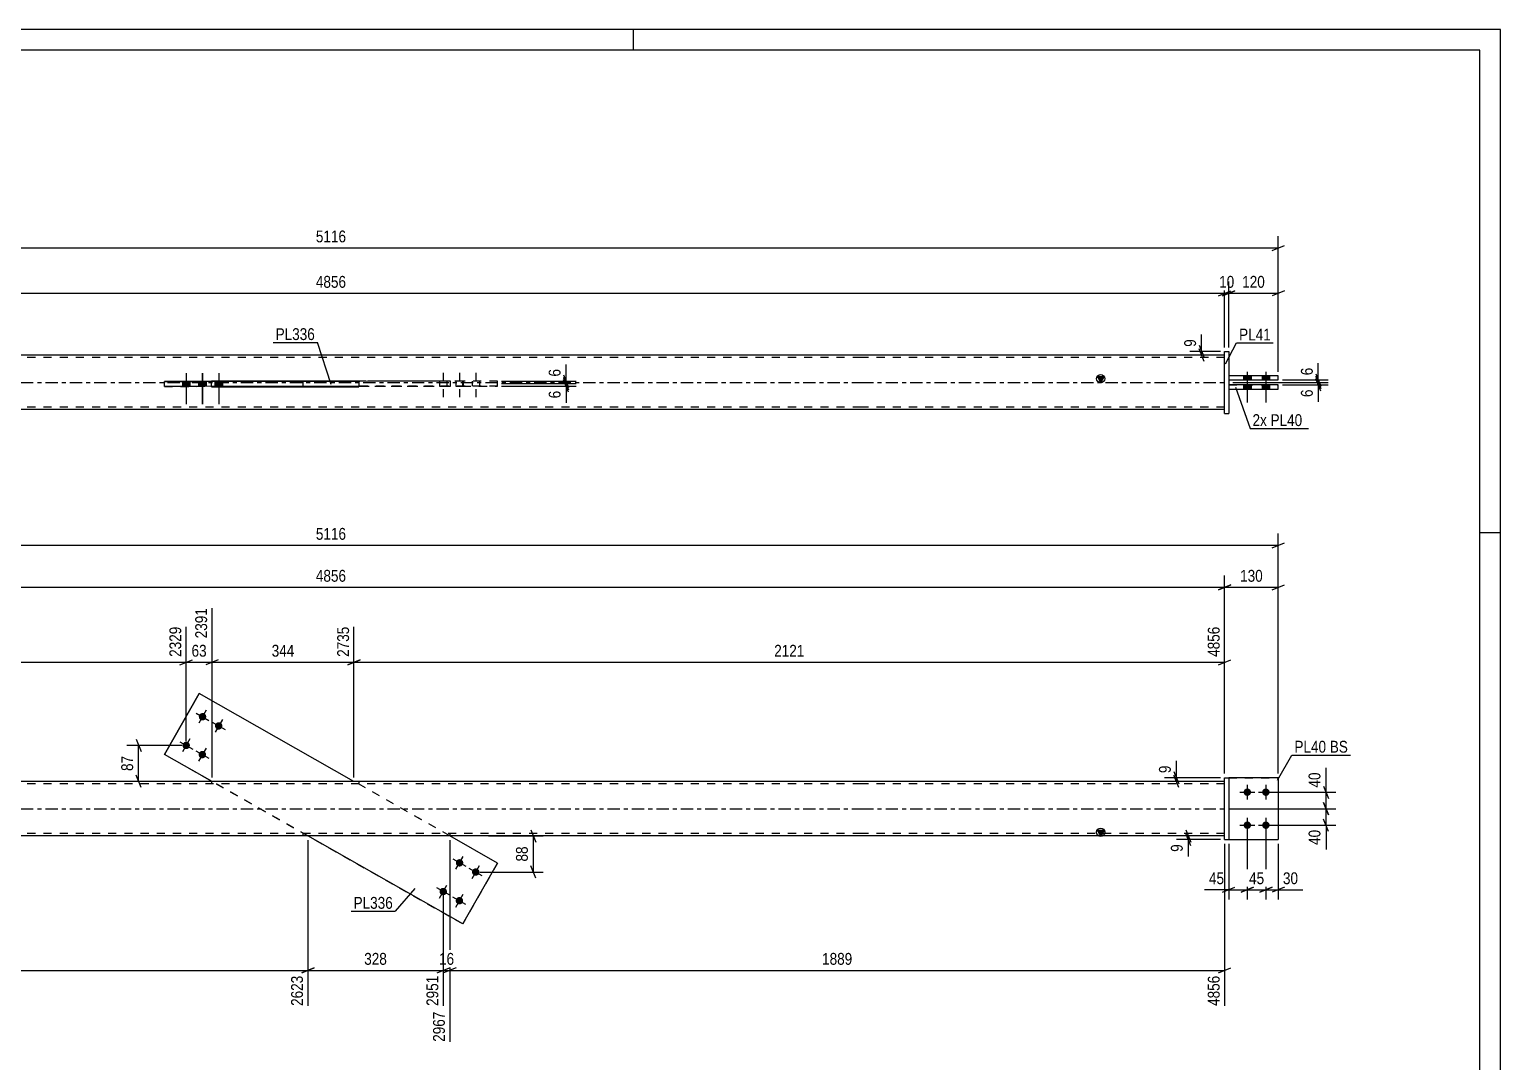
# Model space of a CAD drawing. Header units: millimetres. Extents: x 0 to 594, y 0 to 420.
# Drawn here: x 237.7 to 594, y 169.9 to 420 of the extents above; entities that cross this region are included whole.
import ezdxf

# ---------------------------------------------------------------- set-up
doc = ezdxf.new("R2010")
doc.units = ezdxf.units.MM
doc.linetypes.add('DXK_LINE_DOT2', pattern=[3.9198, 1.9599, -1.9599])
doc.linetypes.add('DXK_LINE_DOT3', pattern=[5.9187, 2.979, -0.9799, 0.9799, -0.9799])
doc.styles.add('Arial Narrow', font='ARIALN.TTF', dxfattribs={"height": 0.2})

# ---------------------------------------------------------------- blocks, each defined once
blk = doc.blocks.new('Unknown-581559479-1128')
at = {"color": 5, "linetype": 'Continuous'}
for p, q in [((594, 420), (0, 420)), ((384, 415), (384, 420)), ((594, 0), (594, 420)), ((589, 415), (5, 415)), ((589, 5), (589, 415)), ((594, 298), (589, 298))]:
    blk.add_line(p, q, dxfattribs=at)
blk = doc.blocks.new('Part-581559479-1918 - 1907')
at = {"color": 2, "linetype": 'Continuous'}
for p, q in [((278.81, 259.08), (270.4, 244.3)), ((270.4, 244.3), (278.81, 259.08)), ((278.81, 259.08), (278.81, 259.08)), ((316.31, 237.74), (278.81, 259.08)), ((316.31, 237.74), (278.81, 259.08)), ((281.93, 237.74), (270.4, 244.3)), ((342.66, 203.2), (305.13, 224.54)), ((351.06, 217.97), (339.51, 224.54)), ((351.06, 217.98), (339.52, 224.54)), ((342.66, 203.2), (351.06, 217.97)), ((351.06, 217.97), (351.06, 217.98)), ((351.06, 217.98), (351.06, 217.97))]:
    blk.add_line(p, q, dxfattribs=at)
at = {"color": 7, "linetype": 'DXK_LINE_DOT2'}
for p, q in [((270.4, 244.3), (270.4, 244.3)), ((342.66, 203.2), (270.4, 244.3)), ((305.13, 224.54), (281.93, 237.74)), ((339.51, 224.54), (316.31, 237.74)), ((339.52, 224.54), (316.31, 237.74)), ((351.06, 217.97), (342.66, 203.2)), ((342.66, 203.2), (342.66, 203.2))]:
    blk.add_line(p, q, dxfattribs=at)
blk = doc.blocks.new('Bolt-581559479-1910 - 1907')
at = {"linetype": 'Continuous'}
for points in [[(341.89, 218.92), (342.07, 218.9), (342.25, 218.84), (342.41, 218.75), (342.55, 218.62), (342.67, 218.47), (342.74, 218.3), (342.78, 218.11), (342.78, 217.92), (342.74, 217.74), (342.67, 217.57), (342.55, 217.42), (342.41, 217.29), (342.25, 217.2), (342.07, 217.14), (341.89, 217.12), (341.7, 217.14), (341.52, 217.2), (341.36, 217.29), (341.22, 217.42), (341.11, 217.57), (341.03, 217.74), (340.99, 217.92), (340.99, 218.11), (341.03, 218.3), (341.11, 218.47), (341.22, 218.62), (341.36, 218.75), (341.52, 218.84), (341.7, 218.9)], [(345.8, 216.69), (345.98, 216.67), (346.16, 216.61), (346.33, 216.52), (346.47, 216.39), (346.58, 216.24), (346.65, 216.07), (346.69, 215.89), (346.69, 215.7), (346.65, 215.51), (346.58, 215.34), (346.47, 215.19), (346.33, 215.06), (346.16, 214.97), (345.98, 214.91), (345.8, 214.89), (345.61, 214.91), (345.43, 214.97), (345.27, 215.06), (345.13, 215.19), (345.02, 215.34), (344.94, 215.51), (344.9, 215.7), (344.9, 215.89), (344.94, 216.07), (345.02, 216.24), (345.13, 216.39), (345.27, 216.52), (345.43, 216.61), (345.61, 216.67)], [(337.93, 211.96), (338.12, 211.94), (338.3, 211.89), (338.46, 211.79), (338.6, 211.67), (338.71, 211.51), (338.79, 211.34), (338.83, 211.16), (338.83, 210.97), (338.79, 210.79), (338.71, 210.61), (338.6, 210.46), (338.46, 210.34), (338.3, 210.24), (338.12, 210.18), (337.93, 210.16), (337.74, 210.18), (337.56, 210.24), (337.4, 210.34), (337.26, 210.46), (337.15, 210.61), (337.07, 210.79), (337.04, 210.97), (337.04, 211.16), (337.07, 211.34), (337.15, 211.51), (337.26, 211.67), (337.4, 211.79), (337.56, 211.89), (337.74, 211.94)], [(341.84, 209.74), (342.03, 209.72), (342.21, 209.66), (342.37, 209.57), (342.51, 209.44), (342.62, 209.29), (342.7, 209.12), (342.74, 208.93), (342.74, 208.74), (342.7, 208.56), (342.62, 208.39), (342.51, 208.24), (342.37, 208.11), (342.21, 208.02), (342.03, 207.96), (341.84, 207.94), (341.65, 207.96), (341.48, 208.02), (341.31, 208.11), (341.17, 208.24), (341.06, 208.39), (340.99, 208.56), (340.95, 208.74), (340.95, 208.93), (340.99, 209.12), (341.06, 209.29), (341.17, 209.44), (341.31, 209.57), (341.48, 209.66), (341.65, 209.72)]]:
    blk.add_hatch(color=1, dxfattribs=at).paths.add_polyline_path(points)
at = {"color": 1, "linetype": 'Continuous'}
for p, q in [((343.45, 217.13), (340.32, 218.91)), ((341, 216.45), (342.78, 219.58)), ((344.91, 214.23), (346.69, 217.36)), ((347.36, 214.9), (344.23, 216.68)), ((339.49, 210.18), (336.37, 211.96)), ((337.04, 209.5), (338.82, 212.63)), ((340.95, 207.28), (342.73, 210.4)), ((343.41, 207.95), (340.28, 209.73))]:
    blk.add_line(p, q, dxfattribs=at)
blk = doc.blocks.new('Bolt-581559479-1911 - 1907')
at = {"linetype": 'Continuous'}
for points in [[(279.63, 254.33), (279.81, 254.31), (279.99, 254.26), (280.16, 254.16), (280.3, 254.04), (280.41, 253.88), (280.48, 253.71), (280.52, 253.53), (280.52, 253.34), (280.48, 253.16), (280.41, 252.98), (280.3, 252.83), (280.16, 252.71), (279.99, 252.61), (279.81, 252.55), (279.63, 252.53), (279.44, 252.55), (279.26, 252.61), (279.1, 252.71), (278.96, 252.83), (278.85, 252.98), (278.77, 253.16), (278.73, 253.34), (278.73, 253.53), (278.77, 253.71), (278.85, 253.88), (278.96, 254.04), (279.1, 254.16), (279.26, 254.26), (279.44, 254.31)], [(283.54, 252.11), (283.73, 252.09), (283.9, 252.03), (284.07, 251.94), (284.21, 251.81), (284.32, 251.66), (284.39, 251.49), (284.43, 251.3), (284.43, 251.11), (284.39, 250.93), (284.32, 250.76), (284.21, 250.61), (284.07, 250.48), (283.9, 250.39), (283.73, 250.33), (283.54, 250.31), (283.35, 250.33), (283.17, 250.39), (283.01, 250.48), (282.87, 250.61), (282.76, 250.76), (282.68, 250.93), (282.64, 251.11), (282.64, 251.3), (282.68, 251.49), (282.76, 251.66), (282.87, 251.81), (283.01, 251.94), (283.17, 252.03), (283.35, 252.09)], [(275.67, 247.38), (275.86, 247.36), (276.04, 247.3), (276.2, 247.21), (276.34, 247.08), (276.45, 246.93), (276.53, 246.76), (276.57, 246.57), (276.57, 246.39), (276.53, 246.2), (276.45, 246.03), (276.34, 245.88), (276.2, 245.75), (276.04, 245.66), (275.86, 245.6), (275.67, 245.58), (275.48, 245.6), (275.31, 245.66), (275.14, 245.75), (275, 245.88), (274.89, 246.03), (274.82, 246.2), (274.78, 246.39), (274.78, 246.57), (274.82, 246.76), (274.89, 246.93), (275, 247.08), (275.14, 247.21), (275.31, 247.3), (275.48, 247.36)], [(279.58, 245.16), (279.77, 245.14), (279.95, 245.08), (280.11, 244.98), (280.25, 244.86), (280.36, 244.71), (280.44, 244.53), (280.48, 244.35), (280.48, 244.16), (280.44, 243.98), (280.36, 243.81), (280.25, 243.65), (280.11, 243.53), (279.95, 243.43), (279.77, 243.37), (279.58, 243.36), (279.4, 243.37), (279.22, 243.43), (279.05, 243.53), (278.91, 243.65), (278.8, 243.81), (278.73, 243.98), (278.69, 244.16), (278.69, 244.35), (278.73, 244.53), (278.8, 244.71), (278.91, 244.86), (279.05, 244.98), (279.22, 245.08), (279.4, 245.14)]]:
    blk.add_hatch(color=1, dxfattribs=at).paths.add_polyline_path(points)
at = {"color": 1, "linetype": 'Continuous'}
for p, q in [((278.06, 254.33), (281.19, 252.55)), ((280.52, 255), (278.74, 251.87)), ((281.97, 252.1), (285.1, 250.32)), ((284.43, 252.77), (282.65, 249.65)), ((274.11, 247.37), (277.24, 245.59)), ((276.56, 248.05), (274.78, 244.92)), ((278.02, 245.15), (281.15, 243.37)), ((280.47, 245.82), (278.69, 242.69))]:
    blk.add_line(p, q, dxfattribs=at)
blk = doc.blocks.new('Bolt-581559479-1913 - 1907')
at = {"linetype": 'Continuous'}
for points in [[(532.66, 236.04), (532.85, 236.02), (533.03, 235.97), (533.19, 235.87), (533.33, 235.75), (533.44, 235.59), (533.52, 235.42), (533.56, 235.24), (533.56, 235.05), (533.52, 234.87), (533.44, 234.69), (533.33, 234.54), (533.19, 234.42), (533.03, 234.32), (532.85, 234.26), (532.66, 234.24), (532.48, 234.26), (532.3, 234.32), (532.14, 234.42), (532, 234.54), (531.89, 234.69), (531.81, 234.87), (531.77, 235.05), (531.77, 235.24), (531.81, 235.42), (531.89, 235.59), (532, 235.75), (532.14, 235.87), (532.3, 235.97), (532.48, 236.02)], [(537.16, 236.04), (537.35, 236.02), (537.53, 235.97), (537.69, 235.87), (537.83, 235.75), (537.94, 235.59), (538.02, 235.42), (538.06, 235.24), (538.06, 235.05), (538.02, 234.87), (537.94, 234.69), (537.83, 234.54), (537.69, 234.42), (537.53, 234.32), (537.35, 234.26), (537.16, 234.24), (536.98, 234.26), (536.8, 234.32), (536.64, 234.42), (536.5, 234.54), (536.39, 234.69), (536.31, 234.87), (536.27, 235.05), (536.27, 235.24), (536.31, 235.42), (536.39, 235.59), (536.5, 235.75), (536.64, 235.87), (536.8, 235.97), (536.98, 236.02)], [(532.66, 228.04), (532.85, 228.02), (533.03, 227.97), (533.19, 227.87), (533.33, 227.75), (533.44, 227.59), (533.52, 227.42), (533.56, 227.24), (533.56, 227.05), (533.52, 226.87), (533.44, 226.69), (533.33, 226.54), (533.19, 226.42), (533.03, 226.32), (532.85, 226.26), (532.66, 226.24), (532.48, 226.26), (532.3, 226.32), (532.14, 226.42), (532, 226.54), (531.89, 226.69), (531.81, 226.87), (531.77, 227.05), (531.77, 227.24), (531.81, 227.42), (531.89, 227.59), (532, 227.75), (532.14, 227.87), (532.3, 227.97), (532.48, 228.02)], [(537.16, 228.04), (537.35, 228.02), (537.53, 227.97), (537.69, 227.87), (537.83, 227.75), (537.94, 227.59), (538.02, 227.42), (538.06, 227.24), (538.06, 227.05), (538.02, 226.87), (537.94, 226.69), (537.83, 226.54), (537.69, 226.42), (537.53, 226.32), (537.35, 226.26), (537.16, 226.24), (536.98, 226.26), (536.8, 226.32), (536.64, 226.42), (536.5, 226.54), (536.39, 226.69), (536.31, 226.87), (536.27, 227.05), (536.27, 227.24), (536.31, 227.42), (536.39, 227.59), (536.5, 227.75), (536.64, 227.87), (536.8, 227.97), (536.98, 228.02)]]:
    blk.add_hatch(color=1, dxfattribs=at).paths.add_polyline_path(points)
at = {"color": 1, "linetype": 'Continuous'}
for p, q in [((532.66, 236.94), (532.66, 233.34)), ((537.16, 236.94), (537.16, 233.34)), ((530.86, 235.14), (534.46, 235.14)), ((535.36, 235.14), (538.96, 235.14)), ((532.66, 228.94), (532.66, 225.34)), ((537.16, 228.94), (537.16, 225.34)), ((530.86, 227.14), (534.46, 227.14)), ((535.36, 227.14), (538.96, 227.14))]:
    blk.add_line(p, q, dxfattribs=at)
blk = doc.blocks.new('Part-581559479-1943 - 1907')
at = {"linetype": 'Continuous'}
blk.add_hatch(color=2, dxfattribs=at).paths.add_polyline_path([(497.16, 224.54), (496.36, 225.94), (497.96, 225.94)])
at = {"color": 2, "linetype": 'Continuous'}
for p, q in [((439.06, 237.74), (182.4, 237.74)), ((527.16, 237.74), (439.16, 237.74)), ((439.06, 224.54), (182.4, 224.54)), ((527.16, 224.54), (439.16, 224.54)), ((497.16, 224.54), (496.36, 225.94)), ((496.36, 225.94), (497.96, 225.94)), ((497.96, 225.94), (497.16, 224.54))]:
    blk.add_line(p, q, dxfattribs=at)
at = {"color": 7, "linetype": 'DXK_LINE_DOT2'}
for p, q in [((439.06, 237.14), (182.4, 237.14)), ((281.83, 237.74), (281.83, 237.14)), ((317.47, 237.74), (317.47, 237.14)), ((527.16, 237.14), (439.16, 237.14)), ((527.16, 224.54), (527.16, 237.74)), ((439.06, 225.14), (182.4, 225.14)), ((303.98, 224.54), (303.98, 225.14)), ((339.62, 224.54), (339.62, 225.14)), ((527.16, 225.14), (439.16, 225.14))]:
    blk.add_line(p, q, dxfattribs=at)
at = {"color": 7, "linetype": 'DXK_LINE_DOT3'}
for p, q in [((182.4, 231.14), (439.06, 231.14)), ((439.16, 231.14), (527.16, 231.14))]:
    blk.add_line(p, q, dxfattribs=at)
at = {"color": 2, "linetype": 'Continuous'}
blk.add_circle((497.16, 225.44), 1, dxfattribs=at)
blk = doc.blocks.new('Part-581559479-1948 - 1907')
at = {"color": 2, "linetype": 'Continuous'}
for p, q in [((540.16, 238.64), (528.16, 238.64)), ((540.16, 238.64), (540.16, 238.64)), ((540.16, 238.64), (540.16, 223.64)), ((528.16, 223.64), (540.16, 223.64))]:
    blk.add_line(p, q, dxfattribs=at)
at = {"color": 7, "linetype": 'DXK_LINE_DOT2'}
for p, q in [((528.16, 238.64), (540.16, 238.64)), ((528.16, 238.64), (528.16, 238.64)), ((528.16, 238.64), (528.16, 223.64)), ((528.16, 223.64), (540.16, 223.64))]:
    blk.add_line(p, q, dxfattribs=at)
blk = doc.blocks.new('Part-581559479-1953 - 1907')
at = {"color": 7, "linetype": 'DXK_LINE_DOT2'}
for p, q in [((528.16, 238.64), (540.16, 238.64)), ((540.16, 238.64), (528.16, 238.64)), ((528.16, 238.64), (528.16, 238.64)), ((528.16, 238.64), (528.16, 223.64)), ((540.16, 238.64), (540.16, 238.64)), ((540.16, 238.64), (540.16, 223.64)), ((528.16, 223.64), (540.16, 223.64)), ((528.16, 223.64), (540.16, 223.64))]:
    blk.add_line(p, q, dxfattribs=at)
blk = doc.blocks.new('Part-581559479-1954 - 1907')
at = {"color": 2, "linetype": 'Continuous'}
for p, q in [((527.16, 238.64), (528.16, 238.64)), ((527.16, 223.64), (527.16, 238.64)), ((528.16, 238.64), (528.16, 223.64)), ((527.16, 223.64), (527.16, 223.64)), ((527.16, 223.64), (528.16, 223.64))]:
    blk.add_line(p, q, dxfattribs=at)
at = {"color": 7, "linetype": 'DXK_LINE_DOT2'}
for p, q in [((527.16, 238.64), (528.16, 238.64)), ((527.16, 223.64), (528.16, 223.64))]:
    blk.add_line(p, q, dxfattribs=at)
blk = doc.blocks.new('Part-581559479-2354 - 2348')
at = {"color": 2, "linetype": 'Continuous'}
for p, q in [((317.47, 334.75), (270.4, 334.69)), ((270.4, 333.49), (270.4, 334.69)), ((270.4, 334.69), (278.81, 334.66)), ((278.81, 333.46), (270.4, 333.49)), ((317.47, 334.71), (278.81, 334.66)), ((278.81, 333.46), (278.81, 334.66)), ((317.47, 333.51), (278.81, 333.46))]:
    blk.add_line(p, q, dxfattribs=at)
at = {"color": 7, "linetype": 'DXK_LINE_DOT2'}
for p, q in [((270.4, 333.49), (342.66, 333.58)), ((342.66, 334.78), (317.47, 334.75)), ((351.06, 334.75), (317.47, 334.71)), ((351.06, 333.55), (317.47, 333.51)), ((342.66, 333.58), (342.66, 334.78)), ((351.06, 334.75), (342.66, 334.78)), ((342.66, 333.58), (351.06, 333.55)), ((351.06, 333.55), (351.06, 334.75))]:
    blk.add_line(p, q, dxfattribs=at)
blk = doc.blocks.new('Bolt-581559479-2356 - 2348')
at = {"linetype": 'Continuous'}
for points in [[(533.56, 336.05), (531.76, 336.05), (531.76, 335.05), (533.56, 335.05)], [(533.56, 336.05), (531.76, 336.05), (531.76, 335.05), (533.56, 335.05)], [(538.06, 336.05), (536.26, 336.05), (536.26, 335.05), (538.06, 335.05)], [(538.06, 336.05), (536.26, 336.05), (536.26, 335.05), (538.06, 335.05)], [(533.56, 333.85), (531.76, 333.85), (531.76, 332.85), (533.56, 332.85)], [(533.56, 333.85), (531.76, 333.85), (531.76, 332.85), (533.56, 332.85)], [(538.06, 333.85), (536.26, 333.85), (536.26, 332.85), (538.06, 332.85)], [(538.06, 333.85), (536.26, 333.85), (536.26, 332.85), (538.06, 332.85)]]:
    blk.add_hatch(color=1, dxfattribs=at).paths.add_polyline_path(points)
at = {"color": 1, "linetype": 'Continuous'}
for p, q in [((531.76, 336.05), (531.76, 335.05)), ((531.76, 336.05), (531.76, 335.05)), ((532.66, 337.05), (532.66, 329.55)), ((532.66, 337.05), (532.66, 329.55)), ((533.56, 336.05), (533.56, 335.05)), ((533.56, 336.05), (533.56, 335.05)), ((536.26, 336.05), (536.26, 335.05)), ((536.26, 336.05), (536.26, 335.05)), ((537.16, 337.05), (537.16, 329.55)), ((537.16, 337.05), (537.16, 329.55)), ((538.06, 336.05), (538.06, 335.05)), ((538.06, 336.05), (538.06, 335.05)), ((531.76, 333.85), (531.76, 332.85)), ((531.76, 333.85), (531.76, 332.85)), ((533.56, 333.85), (533.56, 332.85)), ((533.56, 333.85), (533.56, 332.85)), ((536.26, 333.85), (536.26, 332.85)), ((536.26, 333.85), (536.26, 332.85)), ((538.06, 333.85), (538.06, 332.85)), ((538.06, 333.85), (538.06, 332.85))]:
    blk.add_line(p, q, dxfattribs=at)
blk = doc.blocks.new('Part-581559479-2372 - 2348')
at = {"color": 2, "linetype": 'Continuous'}
for p, q in [((527.16, 341.95), (527.16, 341.95)), ((527.16, 326.95), (527.16, 341.95)), ((527.16, 341.95), (528.16, 341.95)), ((528.16, 341.95), (528.16, 341.95)), ((528.16, 341.95), (528.16, 326.95)), ((527.16, 326.95), (528.16, 326.95)), ((527.16, 326.95), (527.16, 326.95)), ((528.16, 326.95), (528.16, 326.95))]:
    blk.add_line(p, q, dxfattribs=at)
at = {"color": 7, "linetype": 'DXK_LINE_DOT2'}
for p, q in [((527.16, 341.95), (528.16, 341.95)), ((527.16, 326.95), (528.16, 326.95)), ((528.16, 326.95), (528.16, 326.95))]:
    blk.add_line(p, q, dxfattribs=at)
blk = doc.blocks.new('Part-581559479-2377 - 2348')
at = {"color": 2, "linetype": 'Continuous'}
for p, q in [((540.16, 336.05), (528.16, 336.05)), ((528.16, 336.05), (528.16, 335.05)), ((528.16, 335.05), (540.16, 335.05)), ((540.16, 335.05), (540.16, 336.05))]:
    blk.add_line(p, q, dxfattribs=at)
at = {"color": 7, "linetype": 'DXK_LINE_DOT2'}
for p, q in [((540.16, 336.05), (528.16, 336.05)), ((528.16, 335.05), (540.16, 335.05))]:
    blk.add_line(p, q, dxfattribs=at)
blk = doc.blocks.new('Part-581559479-2382 - 2348')
at = {"color": 2, "linetype": 'Continuous'}
for p, q in [((540.16, 333.85), (528.16, 333.85)), ((528.16, 333.85), (528.16, 332.85)), ((528.16, 332.85), (540.16, 332.85)), ((540.16, 332.85), (540.16, 333.85))]:
    blk.add_line(p, q, dxfattribs=at)
at = {"color": 7, "linetype": 'DXK_LINE_DOT2'}
for p, q in [((528.16, 333.85), (540.16, 333.85)), ((528.16, 332.85), (540.16, 332.85))]:
    blk.add_line(p, q, dxfattribs=at)
blk = doc.blocks.new('Part-581559479-2387 - 2348')
at = {"linetype": 'Continuous'}
blk.add_hatch(color=2, dxfattribs=at).paths.add_polyline_path([(497.16, 334.45), (496.36, 335.85), (497.96, 335.85)])
at = {"color": 2, "linetype": 'Continuous'}
for p, q in [((439.06, 341.05), (182.4, 341.05)), ((527.16, 341.05), (439.16, 341.05)), ((497.16, 334.45), (496.36, 335.85)), ((496.36, 335.85), (497.96, 335.85)), ((497.96, 335.85), (497.16, 334.45)), ((281.83, 334.8), (317.47, 334.8)), ((281.83, 334.66), (281.83, 334.8)), ((281.83, 333.4), (281.83, 333.46)), ((281.83, 333.41), (317.47, 333.41)), ((317.47, 333.4), (281.83, 333.4)), ((303.98, 334.69), (303.98, 334.8)), ((303.98, 333.43), (303.98, 333.49)), ((317.47, 333.43), (303.98, 333.43)), ((317.47, 333.43), (303.98, 333.43)), ((317.47, 334.8), (317.47, 333.4)), ((439.06, 327.85), (182.4, 327.85)), ((527.16, 327.85), (439.16, 327.85))]:
    blk.add_line(p, q, dxfattribs=at)
at = {"color": 7, "linetype": 'DXK_LINE_DOT2'}
for p, q in [((439.06, 340.45), (182.4, 340.45)), ((527.16, 340.45), (439.16, 340.45)), ((527.16, 327.85), (527.16, 341.05)), ((281.83, 334.8), (281.83, 334.81)), ((281.83, 334.81), (281.83, 334.8)), ((281.83, 334.81), (317.47, 334.81)), ((281.83, 333.41), (281.83, 334.66)), ((281.83, 333.4), (281.83, 333.41)), ((303.98, 334.83), (303.98, 334.8)), ((303.98, 334.8), (303.98, 334.83)), ((303.98, 334.83), (339.62, 334.83)), ((303.98, 334.83), (303.98, 334.83)), ((303.98, 334.83), (339.62, 334.83)), ((303.98, 333.43), (303.98, 334.69)), ((303.98, 333.43), (303.98, 333.43)), ((317.47, 334.81), (317.47, 334.8)), ((317.47, 334.8), (317.47, 334.81)), ((339.62, 333.43), (317.47, 333.43)), ((339.62, 333.43), (317.47, 333.43)), ((339.62, 334.83), (339.62, 333.43)), ((439.06, 328.45), (182.4, 328.45)), ((527.16, 328.45), (439.16, 328.45))]:
    blk.add_line(p, q, dxfattribs=at)
at = {"color": 7, "linetype": 'DXK_LINE_DOT3'}
for p, q in [((182.4, 334.45), (439.06, 334.45)), ((439.16, 334.45), (527.16, 334.45))]:
    blk.add_line(p, q, dxfattribs=at)
at = {"color": 2, "linetype": 'Continuous'}
blk.add_circle((497.16, 335.35), 1, dxfattribs=at)
blk = doc.blocks.new('Bolt-581559479-2393 - 2348')
at = {"linetype": 'Continuous'}
for points in [[(276.57, 334.69), (274.77, 334.68), (274.77, 333.48), (276.57, 333.49)], [(280.48, 334.69), (278.68, 334.69), (278.68, 333.49), (280.48, 333.49)], [(280.53, 334.67), (278.73, 334.67), (278.73, 333.47), (280.53, 333.47)], [(284.44, 334.68), (282.64, 334.67), (282.64, 333.47), (284.44, 333.48)]]:
    blk.add_hatch(color=1, dxfattribs=at).paths.add_polyline_path(points)
at = {"color": 1, "linetype": 'Continuous'}
for p, q in [((275.67, 336.69), (275.67, 329.19)), ((279.58, 336.69), (279.58, 329.19)), ((279.63, 336.67), (279.63, 329.17)), ((283.54, 336.67), (283.54, 329.18)), ((274.77, 334.68), (274.77, 333.48)), ((276.57, 334.69), (276.57, 333.49)), ((278.68, 334.69), (278.68, 333.49)), ((278.73, 334.67), (278.73, 333.47)), ((280.48, 334.69), (280.48, 333.49)), ((280.53, 334.67), (280.53, 333.47)), ((282.64, 334.67), (282.64, 333.47)), ((284.44, 334.68), (284.44, 333.48))]:
    blk.add_line(p, q, dxfattribs=at)
blk = doc.blocks.new('Bolt-581559479-2394 - 2348')
at = {"color": 1, "linetype": 'DXK_LINE_DOT2'}
for p, q in [((337.93, 336.76), (337.93, 329.26)), ((341.84, 336.77), (341.84, 329.27)), ((341.89, 336.75), (341.89, 329.25)), ((345.8, 336.75), (345.8, 329.25)), ((337.03, 334.76), (337.03, 333.56)), ((338.83, 334.76), (338.83, 333.56)), ((340.94, 334.76), (340.94, 333.56)), ((340.99, 334.75), (340.99, 333.55)), ((342.74, 334.77), (342.74, 333.57)), ((342.79, 334.75), (342.79, 333.55)), ((344.9, 334.75), (344.9, 333.55)), ((346.7, 334.75), (346.7, 333.55))]:
    blk.add_line(p, q, dxfattribs=at)
blk = doc.blocks.new('StraightDimension-581559479-2110 - 1907')
at = {"color": 7, "linetype": 'Continuous'}
for p, q in [((532.66, 226.14), (532.66, 209.1)), ((528.16, 222.64), (528.16, 209.1)), ((526.66, 210.9), (529.66, 212.1)), ((528.16, 211.5), (532.66, 211.5)), ((534.16, 212.1), (531.16, 210.9))]:
    blk.add_line(p, q, dxfattribs=at)
at = {"color": 0}
blk.add_wipeout([(527.64, 212.25), (527.64, 216.45), (522.78, 216.45), (522.78, 212.25)], dxfattribs=at)
at = {"color": 7, "linetype": 'Continuous'}
blk.add_line((528.16, 211.5), (522.26, 211.5), dxfattribs=at)
blk.add_line((528.16, 211.5), (522.26, 211.5), dxfattribs=at)
at = {"color": 3, "style": 'Arial Narrow'}
blk.add_text('45', height=2.863, dxfattribs=at).set_placement((523.38, 212.85))
blk = doc.blocks.new('StraightDimension-581559479-2253 - 1907')
at = {"color": 7, "linetype": 'Continuous'}
for p, q in [((275.67, 247.48), (275.67, 275.25)), ((95.8, 267.24), (92.8, 266.04)), ((94.3, 238.74), (94.3, 269.77)), ((274.17, 266.04), (277.17, 267.24)), ((94.3, 266.64), (275.67, 266.64))]:
    blk.add_line(p, q, dxfattribs=at)
at = {"color": 0, "linetype": 'Continuous'}
for points in [[(275.07, 275.85), (270.87, 275.85), (270.87, 267.34), (275.07, 267.34)], [(93.7, 270.37), (89.5, 270.37), (89.5, 267.34), (93.7, 267.34)]]:
    blk.add_wipeout(points, dxfattribs=at)
at = {"color": 0}
blk.add_wipeout([(189.24, 267.39), (189.24, 271.59), (180.73, 271.59), (180.73, 267.39)], dxfattribs=at)
at = {"color": 3, "linetype": 'Continuous', "style": 'Arial Narrow'}
for s, height, p in [('2329', 2.863, (274.47, 267.94)), ('0', 2.86, (93.1, 267.94))]:
    blk.add_text(s, height=height, rotation=90.0002, dxfattribs=at).set_placement(p)
at = {"color": 3, "style": 'Arial Narrow'}
blk.add_text('2329', height=2.863, dxfattribs=at).set_placement((181.33, 267.99))
blk = doc.blocks.new('StraightDimension-581559479-2018 - 1907')
at = {"color": 7, "linetype": 'Continuous'}
for p, q in [((514.88, 240.14), (516.08, 237.14)), ((516.08, 236.24), (514.88, 239.24)), ((526.16, 238.64), (512.63, 238.64)), ((526.16, 237.74), (512.63, 237.74)), ((515.48, 237.74), (515.48, 238.64))]:
    blk.add_line(p, q, dxfattribs=at)
at = {"color": 0}
blk.add_wipeout([(514.73, 242.2), (510.53, 242.2), (510.53, 239.17), (514.73, 239.17)], dxfattribs=at)
at = {"color": 7, "linetype": 'Continuous'}
blk.add_line((515.48, 238.64), (515.48, 242.72), dxfattribs=at)
blk.add_line((515.48, 238.64), (515.48, 242.72), dxfattribs=at)
at = {"color": 3, "style": 'Arial Narrow'}
blk.add_text('9', height=2.86, rotation=90.0002, dxfattribs=at).set_placement((514.13, 239.77))
blk = doc.blocks.new('StraightDimension-581559479-2033 - 1907')
at = {"color": 7, "linetype": 'Continuous'}
for p, q in [((551.12, 236.64), (552.32, 233.64)), ((538.16, 235.14), (554.12, 235.14)), ((552.32, 229.64), (551.12, 232.64)), ((551.72, 231.14), (551.72, 235.14)), ((528.16, 231.14), (554.12, 231.14))]:
    blk.add_line(p, q, dxfattribs=at)
at = {"color": 0}
blk.add_wipeout([(550.97, 240.53), (546.77, 240.53), (546.77, 235.67), (550.97, 235.67)], dxfattribs=at)
at = {"color": 7, "linetype": 'Continuous'}
blk.add_line((551.72, 235.14), (551.72, 241.05), dxfattribs=at)
blk.add_line((551.72, 235.14), (551.72, 241.05), dxfattribs=at)
at = {"color": 3, "style": 'Arial Narrow'}
blk.add_text('40', height=2.863, rotation=90.0002, dxfattribs=at).set_placement((550.37, 236.27))
blk = doc.blocks.new('StraightDimension-581559479-2025 - 1907')
at = {"color": 7, "linetype": 'Continuous'}
for p, q in [((274.67, 246.48), (261.31, 246.48)), ((263.56, 247.98), (264.76, 244.98)), ((264.16, 237.74), (264.16, 246.48)), ((264.76, 236.24), (263.56, 239.24)), ((272.22, 237.74), (261.31, 237.74))]:
    blk.add_line(p, q, dxfattribs=at)
at = {"color": 0}
blk.add_wipeout([(263.41, 244.54), (259.21, 244.54), (259.21, 239.68), (263.41, 239.68)], dxfattribs=at)
at = {"color": 3, "style": 'Arial Narrow'}
blk.add_text('87', height=2.863, rotation=90.0002, dxfattribs=at).set_placement((262.81, 240.28))
blk = doc.blocks.new('StraightDimension-581559479-2048 - 1907')
at = {"color": 7, "linetype": 'Continuous'}
for p, q in [((551.12, 232.64), (552.32, 229.64)), ((528.16, 231.14), (554.12, 231.14)), ((552.32, 225.64), (551.12, 228.64)), ((551.72, 227.14), (551.72, 231.14)), ((538.16, 227.14), (554.12, 227.14))]:
    blk.add_line(p, q, dxfattribs=at)
at = {"color": 0}
blk.add_wipeout([(550.97, 226.62), (546.77, 226.62), (546.77, 221.76), (550.97, 221.76)], dxfattribs=at)
at = {"color": 7, "linetype": 'Continuous'}
blk.add_line((551.72, 227.14), (551.72, 221.24), dxfattribs=at)
blk.add_line((551.72, 227.14), (551.72, 221.24), dxfattribs=at)
at = {"color": 3, "style": 'Arial Narrow'}
blk.add_text('40', height=2.863, rotation=90.0002, dxfattribs=at).set_placement((550.37, 222.36))
blk = doc.blocks.new('StraightDimension-581559479-2062 - 1907')
at = {"color": 7, "linetype": 'Continuous'}
for p, q in [((348.87, 224.54), (362.16, 224.54)), ((359.16, 226.04), (360.36, 223.04)), ((359.76, 215.79), (359.76, 224.54)), ((346.8, 215.79), (362.16, 215.79)), ((360.36, 214.29), (359.16, 217.29))]:
    blk.add_line(p, q, dxfattribs=at)
at = {"color": 0}
blk.add_wipeout([(359.01, 222.6), (354.81, 222.6), (354.81, 217.74), (359.01, 217.74)], dxfattribs=at)
at = {"color": 3, "style": 'Arial Narrow'}
blk.add_text('88', height=2.863, rotation=90.0002, dxfattribs=at).set_placement((358.41, 218.34))
blk = doc.blocks.new('StraightDimension-581559479-2279 - 1907')
at = {"color": 7, "linetype": 'Continuous'}
for p, q in [((281.93, 238.74), (281.93, 279.75)), ((316.31, 238.74), (316.31, 275.25)), ((283.43, 267.24), (280.43, 266.04)), ((314.81, 266.04), (317.81, 267.24)), ((281.93, 266.64), (316.31, 266.64))]:
    blk.add_line(p, q, dxfattribs=at)
at = {"color": 0, "linetype": 'Continuous'}
blk.add_wipeout([(315.71, 275.85), (311.51, 275.85), (311.51, 267.34), (315.71, 267.34)], dxfattribs=at)
at = {"color": 0}
blk.add_wipeout([(302.46, 267.39), (302.46, 271.59), (295.78, 271.59), (295.78, 267.39)], dxfattribs=at)
at = {"color": 3, "linetype": 'Continuous', "style": 'Arial Narrow'}
blk.add_text('2735', height=2.863, rotation=90.0002, dxfattribs=at).set_placement((315.11, 267.94))
at = {"color": 3, "style": 'Arial Narrow'}
blk.add_text('344', height=2.863, dxfattribs=at).set_placement((296.38, 267.99))
blk = doc.blocks.new('StraightDimension-581559479-2215 - 1907')
at = {"color": 7, "linetype": 'Continuous'}
for p, q in [((94.3, 222.64), (94.3, 188.84)), ((305.14, 223.54), (305.14, 183.35)), ((95.8, 192.57), (92.8, 191.37)), ((303.64, 191.37), (306.64, 192.57)), ((94.3, 191.97), (305.14, 191.97))]:
    blk.add_line(p, q, dxfattribs=at)
at = {"color": 0}
blk.add_wipeout([(203.98, 192.72), (203.98, 196.92), (195.46, 196.92), (195.46, 192.72)], dxfattribs=at)
at = {"color": 0, "linetype": 'Continuous'}
for points in [[(93.7, 191.27), (89.5, 191.27), (89.5, 188.24), (93.7, 188.24)], [(304.54, 191.27), (300.34, 191.27), (300.34, 182.75), (304.54, 182.75)]]:
    blk.add_wipeout(points, dxfattribs=at)
at = {"color": 3, "style": 'Arial Narrow'}
blk.add_text('2623', height=2.863, dxfattribs=at).set_placement((196.06, 193.32))
at = {"color": 3, "linetype": 'Continuous', "style": 'Arial Narrow'}
for s, height, p in [('0', 2.86, (93.1, 188.84)), ('2623', 2.863, (303.94, 183.35))]:
    blk.add_text(s, height=height, rotation=90.0002, dxfattribs=at).set_placement(p)
blk = doc.blocks.new('StraightDimension-581559479-2087 - 1907')
at = {"color": 7, "linetype": 'Continuous'}
for p, q in [((537.16, 226.14), (537.16, 209.1)), ((540.16, 222.64), (540.16, 209.1)), ((535.66, 210.9), (538.66, 212.1)), ((537.16, 211.5), (540.16, 211.5)), ((541.66, 212.1), (538.66, 210.9))]:
    blk.add_line(p, q, dxfattribs=at)
at = {"color": 0}
blk.add_wipeout([(545.55, 212.25), (545.55, 216.45), (540.69, 216.45), (540.69, 212.25)], dxfattribs=at)
at = {"color": 7, "linetype": 'Continuous'}
blk.add_line((540.16, 211.5), (546.07, 211.5), dxfattribs=at)
blk.add_line((540.16, 211.5), (546.07, 211.5), dxfattribs=at)
at = {"color": 3, "style": 'Arial Narrow'}
blk.add_text('30', height=2.863, dxfattribs=at).set_placement((541.29, 212.85))
blk = doc.blocks.new('StraightDimension-581559479-2100 - 1907')
at = {"color": 7, "linetype": 'Continuous'}
for p, q in [((532.66, 226.14), (532.66, 209.1)), ((537.16, 226.14), (537.16, 209.1)), ((531.16, 210.9), (534.16, 212.1)), ((532.66, 211.5), (537.16, 211.5)), ((538.66, 212.1), (535.66, 210.9))]:
    blk.add_line(p, q, dxfattribs=at)
at = {"color": 0}
blk.add_wipeout([(537.34, 212.25), (537.34, 216.45), (532.49, 216.45), (532.49, 212.25)], dxfattribs=at)
at = {"color": 3, "style": 'Arial Narrow'}
blk.add_text('45', height=2.863, dxfattribs=at).set_placement((533.09, 212.85))
blk = doc.blocks.new('StraightDimension-581559479-2304 - 1907')
at = {"color": 7, "linetype": 'Continuous'}
for p, q in [((540.16, 239.64), (540.16, 297.82)), ((81.3, 294.97), (540.16, 294.97)), ((538.66, 294.37), (541.66, 295.57))]:
    blk.add_line(p, q, dxfattribs=at)
at = {"color": 0}
blk.add_wipeout([(314.99, 295.72), (314.99, 299.92), (306.48, 299.92), (306.48, 295.72)], dxfattribs=at)
at = {"color": 3, "style": 'Arial Narrow'}
blk.add_text('5116', height=2.863, dxfattribs=at).set_placement((307.08, 296.32))
blk = doc.blocks.new('StraightDimension-581559479-2127 - 1907')
at = {"color": 7, "linetype": 'Continuous'}
for p, q in [((526.16, 224.54), (515.52, 224.54)), ((517.77, 226.04), (518.97, 223.04)), ((518.97, 222.14), (517.77, 225.14)), ((518.37, 223.64), (518.37, 224.54)), ((526.16, 223.64), (515.52, 223.64))]:
    blk.add_line(p, q, dxfattribs=at)
at = {"color": 0}
blk.add_wipeout([(517.62, 223.12), (513.42, 223.12), (513.42, 220.09), (517.62, 220.09)], dxfattribs=at)
at = {"color": 7, "linetype": 'Continuous'}
blk.add_line((518.37, 223.64), (518.37, 219.57), dxfattribs=at)
blk.add_line((518.37, 223.64), (518.37, 219.57), dxfattribs=at)
at = {"color": 3, "style": 'Arial Narrow'}
blk.add_text('9', height=2.86, rotation=90.0002, dxfattribs=at).set_placement((517.02, 220.69))
blk = doc.blocks.new('StraightDimension-581559479-4205 - 1907')
at = {"color": 7, "linetype": 'Continuous'}
for p, q in [((525.66, 284.2), (528.66, 285.4)), ((527.16, 239.64), (527.16, 287.65)), ((94.3, 284.8), (527.16, 284.8))]:
    blk.add_line(p, q, dxfattribs=at)
at = {"color": 0}
blk.add_wipeout([(314.99, 285.55), (314.99, 289.75), (306.48, 289.75), (306.48, 285.55)], dxfattribs=at)
at = {"color": 3, "style": 'Arial Narrow'}
blk.add_text('4856', height=2.863, dxfattribs=at).set_placement((307.08, 286.15))
blk = doc.blocks.new('StraightDimension-581559479-2181 - 1907')
at = {"color": 7, "linetype": 'Continuous'}
for p, q in [((339.52, 223.54), (339.52, 174.65)), ((527.16, 222.64), (527.16, 183.35)), ((341.02, 192.57), (338.02, 191.37)), ((525.66, 191.37), (528.66, 192.57)), ((339.52, 191.97), (527.16, 191.97))]:
    blk.add_line(p, q, dxfattribs=at)
at = {"color": 0}
blk.add_wipeout([(437.6, 192.72), (437.6, 196.92), (429.08, 196.92), (429.08, 192.72)], dxfattribs=at)
at = {"color": 0, "linetype": 'Continuous'}
blk.add_wipeout([(526.56, 191.27), (522.36, 191.27), (522.36, 182.75), (526.56, 182.75)], dxfattribs=at)
at = {"color": 3, "style": 'Arial Narrow'}
blk.add_text('1889', height=2.863, dxfattribs=at).set_placement((429.68, 193.32))
at = {"color": 3, "linetype": 'Continuous', "style": 'Arial Narrow'}
blk.add_text('4856', height=2.863, rotation=90.0002, dxfattribs=at).set_placement((525.96, 183.35))
blk = doc.blocks.new('StraightDimension-581559479-2193 - 1907')
at = {"color": 7, "linetype": 'Continuous'}
for p, q in [((339.52, 223.54), (339.52, 174.65)), ((337.93, 210.07), (337.93, 183.35)), ((336.43, 191.37), (339.43, 192.57)), ((341.02, 192.57), (338.02, 191.37)), ((337.93, 191.97), (339.52, 191.97))]:
    blk.add_line(p, q, dxfattribs=at)
at = {"color": 0}
blk.add_wipeout([(341.15, 192.72), (341.15, 196.92), (336.3, 196.92), (336.3, 192.72)], dxfattribs=at)
at = {"color": 0, "linetype": 'Continuous'}
blk.add_wipeout([(338.92, 182.57), (334.72, 182.57), (334.72, 174.05), (338.92, 174.05)], dxfattribs=at)
at = {"color": 3, "style": 'Arial Narrow'}
blk.add_text('16', height=2.863, dxfattribs=at).set_placement((336.9, 193.32))
at = {"color": 3, "linetype": 'Continuous', "style": 'Arial Narrow'}
blk.add_text('2967', height=2.863, rotation=90.0002, dxfattribs=at).set_placement((338.32, 174.65))
blk = doc.blocks.new('StraightDimension-581559479-2207 - 1907')
at = {"color": 7, "linetype": 'Continuous'}
for p, q in [((305.14, 223.54), (305.14, 183.35)), ((337.93, 210.07), (337.93, 183.35)), ((306.64, 192.57), (303.64, 191.37)), ((336.43, 191.37), (339.43, 192.57)), ((305.14, 191.97), (337.93, 191.97))]:
    blk.add_line(p, q, dxfattribs=at)
at = {"color": 0}
blk.add_wipeout([(324.88, 192.72), (324.88, 196.92), (318.19, 196.92), (318.19, 192.72)], dxfattribs=at)
at = {"color": 0, "linetype": 'Continuous'}
blk.add_wipeout([(337.33, 191.27), (333.13, 191.27), (333.13, 182.75), (337.33, 182.75)], dxfattribs=at)
at = {"color": 3, "style": 'Arial Narrow'}
blk.add_text('328', height=2.863, dxfattribs=at).set_placement((318.79, 193.32))
at = {"color": 3, "linetype": 'Continuous', "style": 'Arial Narrow'}
blk.add_text('2951', height=2.863, rotation=90.0002, dxfattribs=at).set_placement((336.73, 183.35))
blk = doc.blocks.new('StraightDimension-581559479-2263 - 1907')
at = {"color": 7, "linetype": 'Continuous'}
for p, q in [((281.93, 238.74), (281.93, 279.75)), ((275.67, 247.48), (275.67, 275.25)), ((274.17, 266.04), (277.17, 267.24)), ((283.43, 267.24), (280.43, 266.04)), ((275.67, 266.64), (281.93, 266.64))]:
    blk.add_line(p, q, dxfattribs=at)
at = {"color": 0}
blk.add_wipeout([(281.23, 267.39), (281.23, 271.59), (276.37, 271.59), (276.37, 267.39)], dxfattribs=at)
at = {"color": 0, "linetype": 'Continuous'}
blk.add_wipeout([(281.33, 280.35), (277.13, 280.35), (277.13, 271.84), (281.33, 271.84)], dxfattribs=at)
at = {"color": 3, "linetype": 'Continuous', "style": 'Arial Narrow'}
blk.add_text('2391', height=2.863, rotation=90.0002, dxfattribs=at).set_placement((280.73, 272.44))
at = {"color": 3, "style": 'Arial Narrow'}
blk.add_text('63', height=2.863, dxfattribs=at).set_placement((276.97, 267.99))
blk = doc.blocks.new('StraightDimension-581559479-2295 - 1907')
at = {"color": 7, "linetype": 'Continuous'}
for p, q in [((316.31, 238.74), (316.31, 275.25)), ((527.16, 239.64), (527.16, 275.25)), ((317.81, 267.24), (314.81, 266.04)), ((525.66, 266.04), (528.66, 267.24)), ((316.31, 266.64), (527.16, 266.64))]:
    blk.add_line(p, q, dxfattribs=at)
at = {"color": 0, "linetype": 'Continuous'}
blk.add_wipeout([(526.56, 275.85), (522.36, 275.85), (522.36, 267.34), (526.56, 267.34)], dxfattribs=at)
at = {"color": 0}
blk.add_wipeout([(426, 267.39), (426, 271.59), (417.48, 271.59), (417.48, 267.39)], dxfattribs=at)
at = {"color": 3, "linetype": 'Continuous', "style": 'Arial Narrow'}
blk.add_text('4856', height=2.863, rotation=90.0002, dxfattribs=at).set_placement((525.96, 267.94))
at = {"color": 3, "style": 'Arial Narrow'}
blk.add_text('2121', height=2.863, dxfattribs=at).set_placement((418.08, 267.99))
blk = doc.blocks.new('StraightDimension-581559479-4204 - 1907')
at = {"color": 7, "linetype": 'Continuous'}
for p, q in [((528.66, 285.4), (525.66, 284.2)), ((527.16, 239.64), (527.16, 287.65)), ((538.66, 284.2), (541.66, 285.4)), ((540.16, 239.64), (540.16, 287.65)), ((527.16, 284.8), (540.16, 284.8))]:
    blk.add_line(p, q, dxfattribs=at)
at = {"color": 0}
blk.add_wipeout([(537.01, 285.55), (537.01, 289.75), (530.32, 289.75), (530.32, 285.55)], dxfattribs=at)
at = {"color": 3, "style": 'Arial Narrow'}
blk.add_text('130', height=2.863, dxfattribs=at).set_placement((530.92, 286.15))
blk = doc.blocks.new('StraightDimension-581559479-2398 - 2348')
at = {"color": 7, "linetype": 'Continuous'}
for p, q in [((81.3, 367.05), (540.16, 367.05)), ((538.66, 366.45), (541.66, 367.65)), ((540.16, 337.05), (540.16, 369.9))]:
    blk.add_line(p, q, dxfattribs=at)
at = {"color": 0}
blk.add_wipeout([(314.99, 367.8), (314.99, 372), (306.48, 372), (306.48, 367.8)], dxfattribs=at)
at = {"color": 3, "style": 'Arial Narrow'}
blk.add_text('5116', height=2.863, dxfattribs=at).set_placement((307.08, 368.4))
blk = doc.blocks.new('StraightDimension-581559479-2429 - 2348')
at = {"color": 7, "linetype": 'Continuous'}
for p, q in [((525.66, 355.44), (528.66, 356.64)), ((527.16, 342.95), (527.16, 358.89)), ((94.3, 356.04), (527.16, 356.04))]:
    blk.add_line(p, q, dxfattribs=at)
at = {"color": 0}
blk.add_wipeout([(314.99, 356.79), (314.99, 360.99), (306.48, 360.99), (306.48, 356.79)], dxfattribs=at)
at = {"color": 3, "style": 'Arial Narrow'}
blk.add_text('4856', height=2.863, dxfattribs=at).set_placement((307.08, 357.39))
blk = doc.blocks.new('StraightDimension-581559479-2439 - 2348')
at = {"color": 7, "linetype": 'Continuous'}
for p, q in [((525.66, 355.44), (528.66, 356.64)), ((529.66, 356.64), (526.66, 355.44)), ((527.16, 342.95), (527.16, 358.89)), ((528.16, 342.95), (528.16, 358.89)), ((527.16, 356.04), (528.16, 356.04))]:
    blk.add_line(p, q, dxfattribs=at)
at = {"color": 0}
blk.add_wipeout([(530.09, 356.79), (530.09, 360.99), (525.24, 360.99), (525.24, 356.79)], dxfattribs=at)
at = {"color": 3, "style": 'Arial Narrow'}
blk.add_text('10', height=2.863, dxfattribs=at).set_placement((525.84, 357.39))
blk = doc.blocks.new('StraightDimension-581559479-2449 - 2348')
at = {"color": 7, "linetype": 'Continuous'}
for p, q in [((526.66, 355.44), (529.66, 356.64)), ((528.16, 342.95), (528.16, 358.89)), ((541.66, 356.64), (538.66, 355.44)), ((540.16, 337.05), (540.16, 358.89)), ((528.16, 356.04), (540.16, 356.04))]:
    blk.add_line(p, q, dxfattribs=at)
at = {"color": 0}
blk.add_wipeout([(537.51, 356.79), (537.51, 360.99), (530.82, 360.99), (530.82, 356.79)], dxfattribs=at)
at = {"color": 3, "style": 'Arial Narrow'}
blk.add_text('120', height=2.863, dxfattribs=at).set_placement((531.42, 357.39))
blk = doc.blocks.new('StraightDimension-581559479-2524 - 2348')
at = {"color": 7, "linetype": 'Continuous'}
for p, q in [((549.26, 335.95), (550.46, 332.95)), ((550.46, 332.35), (549.26, 335.35)), ((529.16, 334.45), (552.26, 334.45)), ((541.16, 333.85), (552.26, 333.85)), ((549.86, 333.85), (549.86, 334.45))]:
    blk.add_line(p, q, dxfattribs=at)
at = {"color": 0}
blk.add_wipeout([(549.11, 333.33), (544.91, 333.33), (544.91, 330.3), (549.11, 330.3)], dxfattribs=at)
at = {"color": 7, "linetype": 'Continuous'}
blk.add_line((549.86, 333.85), (549.86, 329.77), dxfattribs=at)
blk.add_line((549.86, 333.85), (549.86, 329.77), dxfattribs=at)
at = {"color": 3, "style": 'Arial Narrow'}
blk.add_text('6', height=2.86, rotation=90.0002, dxfattribs=at).set_placement((548.51, 330.9))
blk = doc.blocks.new('StraightDimension-581559479-2471 - 2348')
at = {"color": 7, "linetype": 'Continuous'}
for p, q in [((367.08, 335.65), (368.28, 332.65)), ((368.28, 332.05), (367.08, 335.05)), ((352.06, 334.15), (370.08, 334.15)), ((352.06, 333.55), (370.08, 333.55)), ((367.68, 333.55), (367.68, 334.15))]:
    blk.add_line(p, q, dxfattribs=at)
at = {"color": 0}
blk.add_wipeout([(366.93, 333.02), (362.73, 333.02), (362.73, 329.99), (366.93, 329.99)], dxfattribs=at)
at = {"color": 7, "linetype": 'Continuous'}
blk.add_line((367.68, 333.55), (367.68, 329.47), dxfattribs=at)
blk.add_line((367.68, 333.55), (367.68, 329.47), dxfattribs=at)
at = {"color": 3, "style": 'Arial Narrow'}
blk.add_text('6', height=2.86, rotation=90.0002, dxfattribs=at).set_placement((366.33, 330.59))
blk = doc.blocks.new('StraightDimension-581559479-2475 - 2348')
at = {"color": 7, "linetype": 'Continuous'}
for p, q in [((367.08, 336.25), (368.28, 333.25)), ((368.28, 332.65), (367.08, 335.65)), ((352.06, 334.75), (370.08, 334.75)), ((352.06, 334.15), (370.08, 334.15)), ((367.68, 334.15), (367.68, 334.75))]:
    blk.add_line(p, q, dxfattribs=at)
at = {"color": 0}
blk.add_wipeout([(366.93, 338.3), (362.73, 338.3), (362.73, 335.27), (366.93, 335.27)], dxfattribs=at)
at = {"color": 7, "linetype": 'Continuous'}
blk.add_line((367.68, 334.75), (367.68, 338.82), dxfattribs=at)
blk.add_line((367.68, 334.75), (367.68, 338.82), dxfattribs=at)
at = {"color": 3, "style": 'Arial Narrow'}
blk.add_text('6', height=2.86, rotation=90.0002, dxfattribs=at).set_placement((366.33, 335.87))
blk = doc.blocks.new('StraightDimension-581559479-2533 - 2348')
at = {"color": 7, "linetype": 'Continuous'}
for p, q in [((541.16, 335.05), (552.26, 335.05)), ((549.26, 336.55), (550.46, 333.55)), ((550.46, 332.95), (549.26, 335.95)), ((549.86, 334.45), (549.86, 335.05)), ((529.16, 334.45), (552.26, 334.45))]:
    blk.add_line(p, q, dxfattribs=at)
at = {"color": 0}
blk.add_wipeout([(549.11, 338.6), (544.91, 338.6), (544.91, 335.58), (549.11, 335.58)], dxfattribs=at)
at = {"color": 7, "linetype": 'Continuous'}
blk.add_line((549.86, 335.05), (549.86, 339.13), dxfattribs=at)
blk.add_line((549.86, 335.05), (549.86, 339.13), dxfattribs=at)
at = {"color": 3, "style": 'Arial Narrow'}
blk.add_text('6', height=2.86, rotation=90.0002, dxfattribs=at).set_placement((548.51, 336.18))
blk = doc.blocks.new('StraightDimension-581559479-2543 - 2348')
at = {"color": 7, "linetype": 'Continuous'}
for p, q in [((520.99, 343.45), (522.19, 340.45)), ((522.19, 339.55), (520.99, 342.55)), ((526.16, 341.95), (518.74, 341.95)), ((526.16, 341.05), (518.74, 341.05)), ((521.59, 341.05), (521.59, 341.95))]:
    blk.add_line(p, q, dxfattribs=at)
at = {"color": 0}
blk.add_wipeout([(520.84, 345.5), (516.64, 345.5), (516.64, 342.48), (520.84, 342.48)], dxfattribs=at)
at = {"color": 7, "linetype": 'Continuous'}
blk.add_line((521.59, 341.95), (521.59, 346.03), dxfattribs=at)
blk.add_line((521.59, 341.95), (521.59, 346.03), dxfattribs=at)
at = {"color": 3, "style": 'Arial Narrow'}
blk.add_text('9', height=2.86, rotation=90.0002, dxfattribs=at).set_placement((520.24, 343.08))
blk = doc.blocks.new('Mark-581559479-1914 - 1907')
at = {"color": 0}
blk.add_wipeout([(325.71, 206.89), (325.71, 209.89), (316.21, 209.89), (316.21, 206.89)], dxfattribs=at)
blk.add_wipeout([(325.71, 206.89), (325.71, 209.89), (316.21, 209.89), (316.21, 206.89)], dxfattribs=at)
at = {"color": 30, "linetype": 'Continuous'}
for p in [(331.07, 211.77), (315.61, 206.29)]:
    blk.add_line(p, (326.31, 206.29), dxfattribs=at)
at = {"color": 3, "style": 'Arial Narrow'}
blk.add_text('PL336', height=2.863, dxfattribs=at).set_placement((316.21, 206.89))
blk = doc.blocks.new('MarkSet-581559479-2339 - 1907')
at = {"color": 0}
blk.add_wipeout([(551.74, 244.73), (551.74, 247.73), (544.07, 247.73), (544.07, 244.73)], dxfattribs=at)
blk.add_wipeout([(551.74, 244.73), (551.74, 247.73), (544.07, 247.73), (544.07, 244.73)], dxfattribs=at)
at = {"color": 30, "linetype": 'Continuous'}
blk.add_line((539.97, 238.07), (543.47, 244.13), dxfattribs=at)
at = {"color": 0}
blk.add_wipeout([(557.03, 244.73), (557.03, 247.73), (552.64, 247.73), (552.64, 244.73)], dxfattribs=at)
blk.add_wipeout([(557.03, 244.73), (557.03, 247.73), (552.64, 247.73), (552.64, 244.73)], dxfattribs=at)
at = {"color": 30, "linetype": 'Continuous'}
blk.add_line((543.47, 244.13), (557.63, 244.13), dxfattribs=at)
at = {"color": 3, "style": 'Arial Narrow'}
for s, p in [('PL40', (544.07, 244.73)), ('BS', (552.64, 244.73))]:
    blk.add_text(s, height=2.863, dxfattribs=at).set_placement(p)
blk = doc.blocks.new('Mark-581559479-2350 - 2348')
at = {"color": 0}
blk.add_wipeout([(306.84, 344.72), (306.84, 347.72), (297.33, 347.72), (297.33, 344.72)], dxfattribs=at)
blk.add_wipeout([(306.84, 344.72), (306.84, 347.72), (297.33, 347.72), (297.33, 344.72)], dxfattribs=at)
at = {"color": 30, "linetype": 'Continuous'}
for p in [(296.73, 344.12), (310.82, 333.94)]:
    blk.add_line(p, (307.44, 344.12), dxfattribs=at)
at = {"color": 3, "style": 'Arial Narrow'}
blk.add_text('PL336', height=2.863, dxfattribs=at).set_placement((297.33, 344.72))
blk = doc.blocks.new('Mark-581559479-2368 - 2348')
at = {"color": 0}
blk.add_wipeout([(538.36, 344.61), (538.36, 347.61), (530.68, 347.61), (530.68, 344.61)], dxfattribs=at)
blk.add_wipeout([(538.36, 344.61), (538.36, 347.61), (530.68, 347.61), (530.68, 344.61)], dxfattribs=at)
at = {"color": 30, "linetype": 'Continuous'}
for p, q in [((527.39, 338.93), (530.08, 344.01)), ((530.08, 344.01), (538.96, 344.01))]:
    blk.add_line(p, q, dxfattribs=at)
at = {"color": 3, "style": 'Arial Narrow'}
blk.add_text('PL41', height=2.863, dxfattribs=at).set_placement((530.68, 344.61))
blk = doc.blocks.new('MarkSet-581559479-2581 - 2348')
at = {"color": 0}
blk.add_wipeout([(537.39, 323.88), (537.39, 326.88), (533.92, 326.88), (533.92, 323.88)], dxfattribs=at)
blk.add_wipeout([(537.39, 323.88), (537.39, 326.88), (533.92, 326.88), (533.92, 323.88)], dxfattribs=at)
at = {"color": 30, "linetype": 'Continuous'}
blk.add_line((529.78, 333.31), (533.32, 323.28), dxfattribs=at)
at = {"color": 0}
blk.add_wipeout([(545.96, 323.88), (545.96, 326.88), (538.29, 326.88), (538.29, 323.88)], dxfattribs=at)
blk.add_wipeout([(545.96, 323.88), (545.96, 326.88), (538.29, 326.88), (538.29, 323.88)], dxfattribs=at)
at = {"color": 30, "linetype": 'Continuous'}
blk.add_line((533.32, 323.28), (547.46, 323.28), dxfattribs=at)
at = {"color": 3, "style": 'Arial Narrow'}
for s, p in [('2x', (533.92, 323.88)), ('PL40', (538.29, 323.88))]:
    blk.add_text(s, height=2.863, dxfattribs=at).set_placement(p)

msp = doc.modelspace()

# ---------------------------------------------------------------- block references
for name in ['Unknown-581559479-1128', 'Part-581559479-2387 - 2348', 'Part-581559479-2372 - 2348', 'Bolt-581559479-2393 - 2348', 'Bolt-581559479-2394 - 2348', 'Part-581559479-2377 - 2348', 'Bolt-581559479-2356 - 2348', 'Part-581559479-2354 - 2348', 'Part-581559479-2382 - 2348', 'Part-581559479-1918 - 1907', 'Bolt-581559479-1911 - 1907', 'Part-581559479-1943 - 1907', 'Part-581559479-1954 - 1907', 'Part-581559479-1948 - 1907', 'Part-581559479-1953 - 1907', 'Bolt-581559479-1913 - 1907', 'Bolt-581559479-1910 - 1907']:
    msp.add_blockref(name, (0, 0))

# ---------------------------------------------------------------- next in the draw order: block references
for name in ['StraightDimension-581559479-2398 - 2348', 'StraightDimension-581559479-2279 - 1907', 'StraightDimension-581559479-2253 - 1907', 'StraightDimension-581559479-2018 - 1907', 'StraightDimension-581559479-2033 - 1907', 'StraightDimension-581559479-2062 - 1907', 'StraightDimension-581559479-2110 - 1907', 'StraightDimension-581559479-2215 - 1907']:
    msp.add_blockref(name, (0, 0))

# ---------------------------------------------------------------- next in the draw order: block references
for name in ['StraightDimension-581559479-2429 - 2348', 'StraightDimension-581559479-2471 - 2348', 'StraightDimension-581559479-2025 - 1907', 'StraightDimension-581559479-2048 - 1907', 'StraightDimension-581559479-2127 - 1907']:
    msp.add_blockref(name, (0, 0))

# ---------------------------------------------------------------- next in the draw order: block references
for name in ['StraightDimension-581559479-2439 - 2348', 'Mark-581559479-2350 - 2348', 'StraightDimension-581559479-2475 - 2348', 'StraightDimension-581559479-2304 - 1907', 'StraightDimension-581559479-2087 - 1907', 'StraightDimension-581559479-2181 - 1907']:
    msp.add_blockref(name, (0, 0))

# ---------------------------------------------------------------- next in the draw order: block references
for name in ['StraightDimension-581559479-2449 - 2348', 'StraightDimension-581559479-4205 - 1907', 'StraightDimension-581559479-2100 - 1907', 'StraightDimension-581559479-2193 - 1907']:
    msp.add_blockref(name, (0, 0))

# ---------------------------------------------------------------- next in the draw order: block references
for name in ['StraightDimension-581559479-2543 - 2348', 'StraightDimension-581559479-2524 - 2348', 'StraightDimension-581559479-2263 - 1907', 'StraightDimension-581559479-2295 - 1907', 'StraightDimension-581559479-2207 - 1907']:
    msp.add_blockref(name, (0, 0))

# ---------------------------------------------------------------- next in the draw order: block references
for name in ['StraightDimension-581559479-2533 - 2348', 'StraightDimension-581559479-4204 - 1907', 'Mark-581559479-1914 - 1907']:
    msp.add_blockref(name, (0, 0))

# ---------------------------------------------------------------- next in the draw order: block references
for name in ['Mark-581559479-2368 - 2348', 'MarkSet-581559479-2581 - 2348', 'MarkSet-581559479-2339 - 1907']:
    msp.add_blockref(name, (0, 0))

doc.saveas('drawing.dxf')
